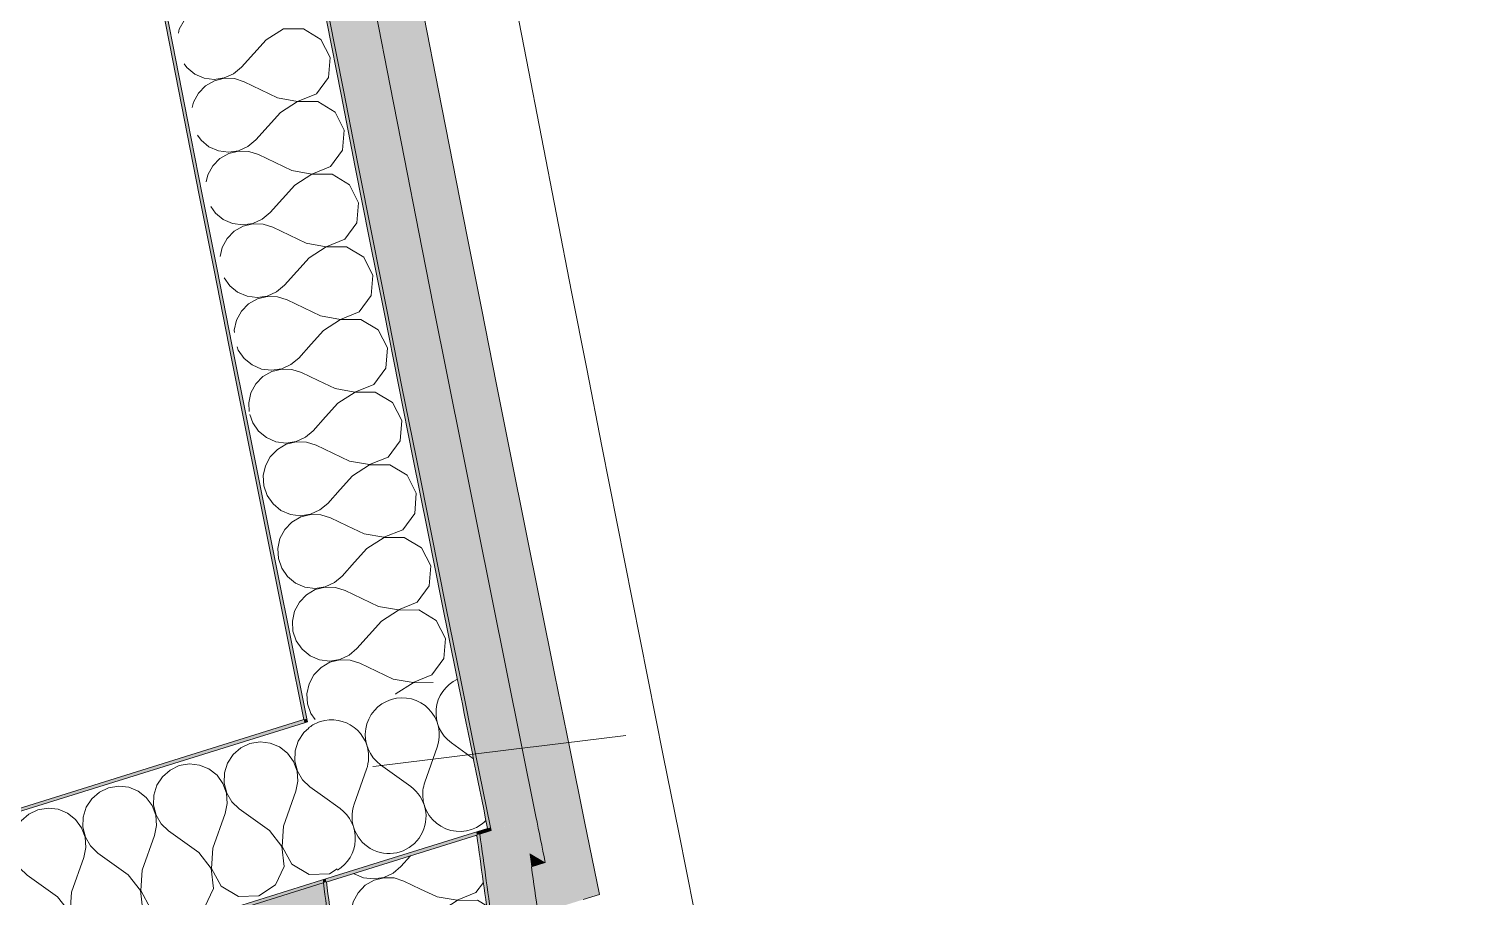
# Model space of a CAD drawing. Header units: millimetres. Extents: x -89663 to 74273, y -103666 to 18539.
# Drawn here: x -41346.7 to -40884, y -64647.3 to -64368 of the extents above; entities that cross this region are included whole.
import ezdxf
from ezdxf.enums import TextEntityAlignment as Align

# ---------------------------------------------------------------- set-up
doc = ezdxf.new("R2010")
doc.units = ezdxf.units.MM
doc.header["$MEASUREMENT"] = 0
for name, color, linetype in [('A-25-M_Wall_Int', 7, 'Continuous'), ('New_A-05-M_Gross_Int_Circulation', 7, 'Continuous'), ('New_A-20-M_Hard_Landscape', 7, 'Continuous'), ('New_A-25-M_Wall_Int', 7, 'Continuous'), ('New_ArchiCAD Doors', 7, 'Continuous')]:
    doc.layers.add(name, color=color, linetype=linetype)
for name, color, linetype, lineweight in [('A-25-M_Wall_Int_Pen_No__1', 7, 'Continuous', 13), ('A-25-M_Wall_Int_Pen_No__150', 7, 'Continuous', 0), ('New_A-25-M_Wall_Int_Pen_No__1', 7, 'Continuous', 13), ('New_A-25-M_Wall_Int_Pen_No__150', 7, 'Continuous', 0), ('New_ArchiCAD Doors_Pen_No__1', 7, 'Continuous', 13), ('New_ArchiCAD Zone Stamps_Pen_No__9', 7, 'Continuous', 13)]:
    doc.layers.add(name, color=color, linetype=linetype, lineweight=lineweight)
for name, color, linetype, lineweight, true_color in [('A-25-M_Wall_Int_Pen_No__107', 7, 'Continuous', 15, 0xa6a6a6), ('A-25-M_Wall_Int_Pen_No__81', 7, 'Continuous', 20, 0x6a6a6a), ('New_A-05-M_Gross_Int_Circulation_Pen_No__74', 7, 'Continuous', 20, 0x606060), ('New_A-20-M_Hard_Landscape_Pen_No__53', 7, 'Continuous', 35, 0x444444), ('New_A-25-M_Wall_Int_Pen_No__107', 7, 'Continuous', 15, 0xa6a6a6), ('New_A-25-M_Wall_Int_Pen_No__81', 7, 'Continuous', 20, 0x6a6a6a)]:
    doc.layers.add(name, color=color, linetype=linetype, lineweight=lineweight, true_color=true_color)
doc.styles.add('GENERATED_STYLE_1', font='')
doc.styles.add('GENERATED_STYLE_3', font='')
doc.styles.get('GENERATED_STYLE_1').set_extended_font_data('Arial', bold=True)
doc.styles.get('GENERATED_STYLE_3').set_extended_font_data('Arial')

# ---------------------------------------------------------------- blocks, each defined once
blk = doc.blocks.new('Stair 07 _INB 0168_3_1', base_point=(-36902.6, -62923.54))
at = {"layer": 'New_A-05-M_Gross_Int_Circulation_Pen_No__74', "linetype": 'Continuous'}
blk.add_arc((-4141.99, -57209.05), 37731.88, 186.721455, 191.645003, dxfattribs=at)
at = {"layer": 'New_ArchiCAD Zone Stamps_Pen_No__9'}
for tag, height, style, p in [('ROOM_NAME', 250, 'GENERATED_STYLE_1', (-37168.15, -61611.29)), ('zoneNameLine2', 250, 'GENERATED_STYLE_1', (-37356.58, -62043.42)), ('ROOM_NUMBER', 200, 'GENERATED_STYLE_3', (-37545.01, -62464.13)), ('measuredAreaCode', 200, 'GENERATED_STYLE_3', (-37702.04, -62824.24)), ('DUMMY_649', 200, 'GENERATED_STYLE_3', (-37394.63, -62958.28)), ('DUMMY_650', 200, 'GENERATED_STYLE_3', (-36905.29, -63171.66)), ('DUMMY_651', 133.33, 'GENERATED_STYLE_3', (-36626, -63278.2))]:
    blk.add_attdef(tag, text='', height=height, rotation=336.4404, dxfattribs=dict(at, style=style)).set_placement(p, align=Align.TOP_LEFT)
blk = doc.blocks.new('Mesh_2_1', base_point=(-42312.96, -61137.43))
at = {"layer": 'New_A-20-M_Hard_Landscape_Pen_No__53', "linetype": 'Continuous', "flags": 128}
blk.add_lwpolyline([(-42312.96, -61137.43), (-44611.59, -60132.63), (-45011.26, -60153.1), (-44779.44, -64647.12, 0.101309), (-40900.75, -69852.74, -0.324783), (-40933.13, -67038.12, -0.084886), (-41989.51, -63759.27, -0.016705)], format="xyb", close=True, dxfattribs=at)
blk = doc.blocks.new('Mesh_5_1', base_point=(-56628.5, -71821.01))
at = {"layer": 'New_A-20-M_Hard_Landscape_Pen_No__53', "linetype": 'Continuous', "flags": 128}
blk.add_lwpolyline([(-50733.29, -76386.27), (-45824.1, -78214.16), (-37862.26, -79362.98), (-25566.81, -79831.65), (-15524.66, -79453.14, 0.018331), (-5629.03, -78358.93), (-5812.18, -77015.43, 0.064555), (8110.91, -71321.81), (8166.87, -71194.51), (9811.35, -67453.22), (11682.05, -63197.26), (9115.45, -62078.09), (8602.87, -63253.59), (5945.5, -69347.79, -0.091986), (-14657.07, -75939.89), (-17579.25, -76160.81, -0.138824), (-37194.67, -72335.54, -0.171752), (-44779.44, -64647.12), (-44956.5, -64631.22), (-45033.77, -63133.21), (-45111.04, -61635.21), (-45188.32, -60137.2), (-45265.59, -58639.19), (-51572.37, -58963.59)], format="xyb", dxfattribs=at)
blk = doc.blocks.new('Simple Door Opening_8')
at = {"layer": 'New_ArchiCAD Doors_Pen_No__1', "linetype": 'Continuous'}
for p, q in [((910.94, 0), (913.35, -14.81)), ((913.35, -14.81), (915.75, -29.61)), ((915.75, -29.61), (915.91, -30.6)), ((915.91, -30.6), (923.94, -79.95)), ((923.94, -79.95), (924.1, -80.94))]:
    blk.add_line(p, q, dxfattribs=at)
blk = doc.blocks.new('Wall_143_1', base_point=(-40577.04, -66482.19))
at = {"layer": 'New_ArchiCAD Doors', "color": 251, "linetype": 'Continuous', "lineweight": 20, "true_color": 0x606060, "xscale": -0.9999999999999999, "zscale": 1000, "rotation": 286.2427559394089}
blk.add_blockref('Simple Door Opening_8', (-40899.77, -65469.88), dxfattribs=at)
blk = doc.blocks.new('*X547')
at = {"layer": 'A-25-M_Wall_Int_Pen_No__150', "linetype": 'Continuous'}
for p, q in [((-41219.27, -64610.27), (-41215.29, -64599.05)), ((-41203.61, -64602.78), (-41210.74, -64597.64)), ((-41232.77, -64605.23), (-41233.47, -64604.73))]:
    blk.add_line(p, q, dxfattribs=at)
for centre, start, end in [((-41203.78, -64587.98), 114.9079, 234.1987), ((-41226.51, -64595.07), 107.3288, 234.1987), ((-41226.51, -64595.07), 340.4589, 107.3288), ((-41249.24, -64602.16), 107.3288, 120.5635), ((-41249.24, -64602.16), 358.2281, 107.3288), ((-41208.05, -64614.26), 160.4589, 173.2769), ((-41208.05, -64614.26), 305.5147, 315.2527)]:
    blk.add_arc(centre, 11.9, start, end, dxfattribs=at)
blk = doc.blocks.new('*X548')
at = {"layer": 'New_A-25-M_Wall_Int_Pen_No__150', "linetype": 'Continuous'}
for p, q in [((-41298.23, -64368.19), (-41298.52, -64369.47)), ((-41296.66, -64365.3), (-41298.23, -64368.19)), ((-41264.77, -64368.08), (-41270.28, -64371.53)), ((-41258.26, -64368.04), (-41264.77, -64368.08)), ((-41252.7, -64371.42), (-41258.26, -64368.04)), ((-41270.28, -64371.53), (-41274.27, -64375.96)), ((-41249.76, -64377.22), (-41252.7, -64371.42)), ((-41274.27, -64375.96), (-41278.25, -64380.38)), ((-41250.3, -64383.71), (-41249.76, -64377.22)), ((-41296.69, -64379.25), (-41295.83, -64380.49)), ((-41295.83, -64380.49), (-41293.29, -64382.57)), ((-41293.29, -64382.57), (-41290.27, -64383.88)), ((-41283.76, -64383.84), (-41280.77, -64382.49)), ((-41280.77, -64382.49), (-41278.25, -64380.38)), ((-41289.79, -64386.35), (-41292.09, -64388.7)), ((-41290.27, -64383.88), (-41287.01, -64384.31)), ((-41286.93, -64384.72), (-41289.79, -64386.35)), ((-41287.01, -64384.31), (-41283.76, -64383.84)), ((-41283.75, -64383.93), (-41286.93, -64384.72)), ((-41280.46, -64384.05), (-41283.75, -64383.93)), ((-41277.34, -64385.06), (-41280.46, -64384.05)), ((-41271.98, -64387.65), (-41277.34, -64385.06)), ((-41254.16, -64388.94), (-41250.3, -64383.71)), ((-41293.65, -64391.59), (-41294.05, -64393.35)), ((-41292.09, -64388.7), (-41293.65, -64391.59)), ((-41266.61, -64390.24), (-41271.98, -64387.65)), ((-41266.61, -64390.24), (-41260.21, -64391.36)), ((-41260.19, -64391.45), (-41265.7, -64394.91)), ((-41260.21, -64391.36), (-41254.16, -64388.94)), ((-41253.68, -64391.41), (-41260.19, -64391.45)), ((-41248.12, -64394.79), (-41253.68, -64391.41)), ((-41265.7, -64394.91), (-41269.68, -64399.34)), ((-41245.17, -64400.59), (-41248.12, -64394.79)), ((-41269.68, -64399.34), (-41273.66, -64403.76)), ((-41245.71, -64407.07), (-41245.17, -64400.59)), ((-41292.38, -64402.25), (-41291.24, -64403.88)), ((-41291.24, -64403.88), (-41288.7, -64405.97)), ((-41288.7, -64405.97), (-41285.68, -64407.27)), ((-41279.17, -64407.22), (-41276.18, -64405.88)), ((-41276.18, -64405.88), (-41273.66, -64403.76)), ((-41285.2, -64409.74), (-41287.49, -64412.09)), ((-41285.68, -64407.27), (-41282.42, -64407.7)), ((-41282.34, -64408.11), (-41285.2, -64409.74)), ((-41282.42, -64407.7), (-41279.17, -64407.22)), ((-41279.16, -64407.32), (-41282.34, -64408.11)), ((-41275.87, -64407.43), (-41279.16, -64407.32)), ((-41272.75, -64408.44), (-41275.87, -64407.43)), ((-41267.38, -64411.03), (-41272.75, -64408.44)), ((-41249.57, -64412.31), (-41245.71, -64407.07)), ((-41289.06, -64414.98), (-41289.57, -64417.26)), ((-41287.49, -64412.09), (-41289.06, -64414.98)), ((-41262.02, -64413.61), (-41267.38, -64411.03)), ((-41262.02, -64413.61), (-41255.61, -64414.73)), ((-41255.59, -64414.82), (-41261.1, -64418.29)), ((-41255.61, -64414.73), (-41249.57, -64412.31)), ((-41249.09, -64414.78), (-41255.59, -64414.82)), ((-41243.53, -64418.15), (-41249.09, -64414.78)), ((-41261.1, -64418.29), (-41265.08, -64422.71)), ((-41240.57, -64423.95), (-41243.53, -64418.15)), ((-41265.08, -64422.71), (-41269.06, -64427.14)), ((-41241.1, -64430.44), (-41240.57, -64423.95)), ((-41288.08, -64425.21), (-41286.64, -64427.28)), ((-41286.64, -64427.28), (-41284.09, -64429.36)), ((-41271.57, -64429.26), (-41269.06, -64427.14)), ((-41284.09, -64429.36), (-41281.08, -64430.66)), ((-41280.59, -64433.13), (-41282.88, -64435.48)), ((-41281.08, -64430.66), (-41277.82, -64431.09)), ((-41277.74, -64431.49), (-41280.59, -64433.13)), ((-41277.82, -64431.09), (-41274.57, -64430.61)), ((-41274.55, -64430.7), (-41277.74, -64431.49)), ((-41274.57, -64430.61), (-41271.57, -64429.26)), ((-41271.27, -64430.81), (-41274.55, -64430.7)), ((-41268.14, -64431.82), (-41271.27, -64430.81)), ((-41262.78, -64434.4), (-41268.14, -64431.82)), ((-41244.96, -64435.67), (-41241.1, -64430.44)), ((-41282.88, -64435.48), (-41284.45, -64438.37)), ((-41257.41, -64436.99), (-41262.78, -64434.4)), ((-41257.41, -64436.99), (-41251, -64438.1)), ((-41250.98, -64438.19), (-41256.49, -64441.66)), ((-41251, -64438.1), (-41244.96, -64435.67)), ((-41244.48, -64438.14), (-41250.98, -64438.19)), ((-41238.91, -64441.51), (-41244.48, -64438.14)), ((-41284.45, -64438.37), (-41285.08, -64441.2)), ((-41256.49, -64441.66), (-41260.47, -64446.09)), ((-41235.95, -64447.31), (-41238.91, -64441.51)), ((-41260.47, -64446.09), (-41264.44, -64450.52)), ((-41236.48, -64453.8), (-41235.95, -64447.31)), ((-41283.78, -64448.14), (-41282.02, -64450.66)), ((-41282.02, -64450.66), (-41279.47, -64452.74)), ((-41266.96, -64452.64), (-41264.44, -64450.52)), ((-41279.47, -64452.74), (-41276.46, -64454.04)), ((-41275.97, -64456.51), (-41278.26, -64458.87)), ((-41276.46, -64454.04), (-41273.2, -64454.47)), ((-41273.12, -64454.88), (-41275.97, -64456.51)), ((-41273.2, -64454.47), (-41269.95, -64453.99)), ((-41269.93, -64454.08), (-41273.12, -64454.88)), ((-41269.95, -64453.99), (-41266.96, -64452.64)), ((-41266.65, -64454.19), (-41269.93, -64454.08)), ((-41263.52, -64455.2), (-41266.65, -64454.19)), ((-41258.15, -64457.78), (-41263.52, -64455.2)), ((-41240.34, -64459.04), (-41236.48, -64453.8)), ((-41278.26, -64458.87), (-41279.82, -64461.76)), ((-41252.79, -64460.36), (-41258.15, -64457.78)), ((-41252.79, -64460.36), (-41246.38, -64461.46)), ((-41246.38, -64461.46), (-41240.34, -64459.04)), ((-41279.82, -64461.76), (-41280.54, -64464.97)), ((-41280.54, -64464.97), (-41280.5, -64465.66)), ((-41251.86, -64465.03), (-41255.84, -64469.46)), ((-41246.36, -64461.56), (-41251.86, -64465.03)), ((-41239.85, -64461.5), (-41246.36, -64461.56)), ((-41234.29, -64464.87), (-41239.85, -64461.5)), ((-41231.32, -64470.67), (-41234.29, -64464.87)), ((-41279.62, -64470.35), (-41279.27, -64471.36)), ((-41255.84, -64469.46), (-41259.81, -64473.89)), ((-41231.85, -64477.15), (-41231.32, -64470.67)), ((-41279.27, -64471.36), (-41277.39, -64474.05)), ((-41277.39, -64474.05), (-41274.84, -64476.13)), ((-41262.32, -64476.01), (-41259.81, -64473.89)), ((-41274.84, -64476.13), (-41271.82, -64477.43)), ((-41271.33, -64479.89), (-41273.62, -64482.25)), ((-41271.82, -64477.43), (-41268.56, -64477.85)), ((-41268.48, -64478.26), (-41271.33, -64479.89)), ((-41268.56, -64477.85), (-41265.31, -64477.37)), ((-41265.3, -64477.46), (-41268.48, -64478.26)), ((-41265.31, -64477.37), (-41262.32, -64476.01)), ((-41262.01, -64477.57), (-41265.3, -64477.46)), ((-41258.88, -64478.57), (-41262.01, -64477.57)), ((-41253.52, -64481.15), (-41258.88, -64478.57)), ((-41235.7, -64482.39), (-41231.85, -64477.15)), ((-41273.62, -64482.25), (-41275.18, -64485.14)), ((-41248.15, -64483.72), (-41253.52, -64481.15)), ((-41248.15, -64483.72), (-41241.74, -64484.83)), ((-41241.74, -64484.83), (-41235.7, -64482.39)), ((-41275.18, -64485.14), (-41275.9, -64488.35)), ((-41275.9, -64488.35), (-41275.74, -64491.07)), ((-41247.22, -64488.4), (-41251.19, -64492.83)), ((-41241.72, -64484.92), (-41247.22, -64488.4)), ((-41235.21, -64484.86), (-41241.72, -64484.92)), ((-41229.64, -64488.23), (-41235.21, -64484.86)), ((-41226.68, -64494.02), (-41229.64, -64488.23)), ((-41275.55, -64492.09), (-41274.63, -64494.74)), ((-41251.19, -64492.83), (-41255.16, -64497.27)), ((-41274.63, -64494.74), (-41272.74, -64497.43)), ((-41272.74, -64497.43), (-41270.19, -64499.51)), ((-41257.67, -64499.39), (-41255.16, -64497.27)), ((-41227.2, -64500.51), (-41226.68, -64494.02)), ((-41270.19, -64499.51), (-41267.17, -64500.81)), ((-41267.17, -64500.81), (-41263.91, -64501.23)), ((-41263.83, -64501.63), (-41266.68, -64503.27)), ((-41263.91, -64501.23), (-41260.66, -64500.74)), ((-41260.65, -64500.84), (-41263.83, -64501.63)), ((-41260.66, -64500.74), (-41257.67, -64499.39)), ((-41257.36, -64500.94), (-41260.65, -64500.84)), ((-41254.23, -64501.94), (-41257.36, -64500.94)), ((-41248.86, -64504.51), (-41254.23, -64501.94)), ((-41231.05, -64505.75), (-41227.2, -64500.51)), ((-41268.97, -64505.63), (-41270.53, -64508.52)), ((-41266.68, -64503.27), (-41268.97, -64505.63)), ((-41243.49, -64507.09), (-41248.86, -64504.51)), ((-41243.49, -64507.09), (-41237.08, -64508.19)), ((-41237.08, -64508.19), (-41231.05, -64505.75)), ((-41270.53, -64508.52), (-41271.24, -64511.73)), ((-41271.24, -64511.73), (-41271.05, -64515.02)), ((-41242.56, -64511.76), (-41246.53, -64516.2)), ((-41237.06, -64508.28), (-41242.56, -64511.76)), ((-41230.56, -64508.22), (-41237.06, -64508.28)), ((-41224.99, -64511.58), (-41230.56, -64508.22)), ((-41222.02, -64517.37), (-41224.99, -64511.58)), ((-41271.05, -64515.02), (-41269.97, -64518.12)), ((-41246.53, -64516.2), (-41250.5, -64520.63)), ((-41269.97, -64518.12), (-41268.08, -64520.81)), ((-41268.08, -64520.81), (-41265.53, -64522.89)), ((-41253.01, -64522.76), (-41250.5, -64520.63)), ((-41222.53, -64523.86), (-41222.02, -64517.37)), ((-41265.53, -64522.89), (-41262.51, -64524.18)), ((-41262.51, -64524.18), (-41259.25, -64524.6)), ((-41259.17, -64525.01), (-41262.01, -64526.65)), ((-41259.25, -64524.6), (-41256, -64524.11)), ((-41255.98, -64524.21), (-41259.17, -64525.01)), ((-41256, -64524.11), (-41253.01, -64522.76)), ((-41252.7, -64524.31), (-41255.98, -64524.21)), ((-41249.57, -64525.31), (-41252.7, -64524.31)), ((-41244.2, -64527.88), (-41249.57, -64525.31)), ((-41226.38, -64529.1), (-41222.53, -64523.86)), ((-41264.3, -64529.01), (-41265.86, -64531.9)), ((-41262.01, -64526.65), (-41264.3, -64529.01)), ((-41238.83, -64530.45), (-41244.2, -64527.88)), ((-41238.83, -64530.45), (-41232.41, -64531.54)), ((-41232.41, -64531.54), (-41226.38, -64529.1)), ((-41265.86, -64531.9), (-41266.57, -64535.11)), ((-41266.57, -64535.11), (-41266.37, -64538.39)), ((-41237.89, -64535.12), (-41241.86, -64539.56)), ((-41232.39, -64531.64), (-41237.89, -64535.12)), ((-41225.89, -64531.57), (-41232.39, -64531.64)), ((-41220.32, -64534.93), (-41225.89, -64531.57)), ((-41217.34, -64540.72), (-41220.32, -64534.93)), ((-41266.37, -64538.39), (-41265.29, -64541.5)), ((-41241.86, -64539.56), (-41245.82, -64544)), ((-41265.29, -64541.5), (-41263.4, -64544.19)), ((-41263.4, -64544.19), (-41260.85, -64546.26)), ((-41248.33, -64546.12), (-41245.82, -64544)), ((-41217.85, -64547.2), (-41217.34, -64540.72)), ((-41260.85, -64546.26), (-41257.83, -64547.55)), ((-41257.83, -64547.55), (-41254.57, -64547.97)), ((-41254.49, -64548.38), (-41257.33, -64550.02)), ((-41254.57, -64547.97), (-41251.32, -64547.48)), ((-41251.3, -64547.58), (-41254.49, -64548.38)), ((-41251.32, -64547.48), (-41248.33, -64546.12)), ((-41248.02, -64547.68), (-41251.3, -64547.58)), ((-41244.89, -64548.67), (-41248.02, -64547.68)), ((-41239.51, -64551.24), (-41244.89, -64548.67)), ((-41221.7, -64552.45), (-41217.85, -64547.2)), ((-41259.62, -64552.38), (-41261.17, -64555.28)), ((-41257.33, -64550.02), (-41259.62, -64552.38)), ((-41234.14, -64553.81), (-41239.51, -64551.24)), ((-41234.14, -64553.81), (-41227.73, -64554.9)), ((-41227.73, -64554.9), (-41221.7, -64552.45)), ((-41261.17, -64555.28), (-41261.88, -64558.49)), ((-41261.88, -64558.49), (-41261.68, -64561.77)), ((-41233.2, -64558.48), (-41237.17, -64562.92)), ((-41227.71, -64554.99), (-41233.2, -64558.48)), ((-41221.2, -64554.92), (-41227.71, -64554.99)), ((-41215.63, -64558.28), (-41221.2, -64554.92)), ((-41212.65, -64564.06), (-41215.63, -64558.28)), ((-41261.68, -64561.77), (-41260.6, -64564.87)), ((-41237.17, -64562.92), (-41241.13, -64567.36)), ((-41260.6, -64564.87), (-41258.71, -64567.56)), ((-41258.71, -64567.56), (-41256.15, -64569.63)), ((-41243.63, -64569.49), (-41241.13, -64567.36)), ((-41213.16, -64570.55), (-41212.65, -64564.06)), ((-41256.15, -64569.63), (-41253.13, -64570.92)), ((-41253.13, -64570.92), (-41249.87, -64571.34)), ((-41249.79, -64571.75), (-41252.63, -64573.39)), ((-41249.87, -64571.34), (-41246.62, -64570.85)), ((-41246.61, -64570.94), (-41249.79, -64571.75)), ((-41246.62, -64570.85), (-41243.63, -64569.49)), ((-41243.32, -64571.04), (-41246.61, -64570.94)), ((-41240.19, -64572.03), (-41243.32, -64571.04)), ((-41234.82, -64574.6), (-41240.19, -64572.03)), ((-41217, -64575.8), (-41213.16, -64570.55)), ((-41254.92, -64575.75), (-41256.47, -64578.65)), ((-41252.63, -64573.39), (-41254.92, -64575.75)), ((-41229.44, -64577.16), (-41234.82, -64574.6)), ((-41229.44, -64577.16), (-41223.03, -64578.25)), ((-41223.03, -64578.25), (-41217, -64575.8)), ((-41256.47, -64578.65), (-41257.18, -64581.86)), ((-41223.01, -64578.34), (-41228.5, -64581.83)), ((-41216.61, -64578.27), (-41223.01, -64578.34)), ((-41257.18, -64581.86), (-41256.98, -64585.14)), ((-41256.98, -64585.14), (-41255.89, -64588.25)), ((-41228.5, -64581.83), (-41228.68, -64582.03)), ((-41255.89, -64588.25), (-41254.58, -64590.11))]:
    blk.add_line(p, q, dxfattribs=at)
blk = doc.blocks.new('Wall_144_1', base_point=(-41650.69, -61617.63))
at = {"layer": 'A-25-M_Wall_Int_Pen_No__107', "linetype": 'Continuous'}
for points in [[(-41183.53, -64621.37), (-41197.91, -64625.86), (-41180.53, -64636.14)], [(-41197.93, -64625.84), (-41197.92, -64625.86), (-41197.91, -64625.86)], [(-41166.13, -64631.65), (-41180.51, -64636.14), (-41163.12, -64646.43)]]:
    blk.add_hatch(color=256, dxfattribs=at).paths.add_polyline_path(points)
at = {"layer": 'A-25-M_Wall_Int_Pen_No__81', "linetype": 'Continuous', "lineweight": 0, "true_color": 0x353535}
for points in [[(-41258.2, -64590.19), (-41257.04, -64590.88), (-41257.24, -64589.9)], [(-41199.09, -64625.16), (-41199.08, -64625.18), (-41199.07, -64625.17)], [(-41198.12, -64624.88), (-41199.07, -64625.17), (-41197.93, -64625.84)]]:
    blk.add_hatch(color=250, dxfattribs=at).paths.add_polyline_path(points)
at = {"layer": 'New_A-25-M_Wall_Int_Pen_No__107', "linetype": 'Continuous'}
for points in [[(-41684.58, -61586.49, 0.020784), (-41197.92, -64625.86), (-41183.53, -64621.37, -0.020714), (-41668.66, -61593.43)], [(-41666.62, -61610.69, 0.020699), (-41180.53, -64636.15), (-41166.13, -64631.65, -0.020629), (-41650.69, -61617.63)]]:
    blk.add_hatch(color=256, dxfattribs=at).paths.add_polyline_path(points)
at = {"layer": 'New_A-25-M_Wall_Int_Pen_No__81', "linetype": 'Continuous', "lineweight": 0, "true_color": 0x353535}
for points in [[(-41748.55, -61486.6, 0.021187), (-41258.2, -64590.19), (-41257.24, -64589.9, -0.021182), (-41747.49, -61487.06)], [(-41687.67, -61568.78, 0.020899), (-41199.08, -64625.18), (-41198.12, -64624.88, -0.020894), (-41686.6, -61569.24)]]:
    blk.add_hatch(color=250, dxfattribs=at).paths.add_polyline_path(points)
at = {"layer": 'New_A-25-M_Wall_Int_Pen_No__1', "linetype": 'Continuous'}
for centre, radius, start, end in [((-4897.54, -57254.9), 37093.18, 186.548948, 191.405608), ((-4897.54, -57254.9), 37092.18, 186.551629, 191.405448), ((-4897.54, -57254.9), 37042.18, 186.685976, 191.398979), ((-4897.54, -57254.9), 37041.18, 186.688668, 191.47657), ((-4897.54, -57254.9), 37026.18, 186.729082, 191.475746), ((-4897.54, -57254.9), 37011.18, 186.769546, 191.520049), ((-4897.54, -57254.9), 37042.18, 191.398979, 191.476701), ((-4897.54, -57254.9), 37092.17, 191.405448, 191.407), ((-4897.54, -57254.9), 37026.18, 191.475746, 191.499062), ((-4897.55, -57254.9), 37041.17, 191.47657, 191.478098)]:
    blk.add_arc(centre, radius, start, end, dxfattribs=at)
at = {"layer": 'New_A-25-M_Wall_Int', "color": 250, "lineweight": 50, "true_color": 0x2a2a2a}
for name in ['*X548', '*X547']:
    blk.add_blockref(name, (0, 0), dxfattribs=at)
blk = doc.blocks.new('*X668')
at = {"layer": 'A-25-M_Wall_Int_Pen_No__150', "linetype": 'Continuous'}
for p, q in [((-41208.84, -64648.28), (-41202.81, -64645.82)), ((-41202.81, -64645.82), (-41200.44, -64642.56)), ((-41215.26, -64647.21), (-41215.54, -64647.07)), ((-41215.26, -64647.21), (-41208.84, -64648.28)), ((-41208.82, -64648.38), (-41214.3, -64651.88)), ((-41202.31, -64648.29), (-41208.82, -64648.38)), ((-41199.37, -64650.05), (-41202.31, -64648.29)), ((-41242.67, -64655.54), (-41241.68, -64658.34)), ((-41214.3, -64651.88), (-41218.26, -64656.33)), ((-41241.68, -64658.34), (-41239.78, -64661.03)), ((-41218.26, -64656.33), (-41222.21, -64660.78)), ((-41239.78, -64661.03), (-41237.22, -64663.09)), ((-41237.22, -64663.09), (-41234.2, -64664.38)), ((-41234.2, -64664.38), (-41230.94, -64664.78)), ((-41230.94, -64664.78), (-41227.69, -64664.28)), ((-41227.67, -64664.38), (-41230.86, -64665.19)), ((-41227.69, -64664.28), (-41224.71, -64662.91)), ((-41224.39, -64664.47), (-41227.67, -64664.38)), ((-41224.71, -64662.91), (-41222.21, -64660.78)), ((-41222.67, -64665.01), (-41224.39, -64664.47)), ((-41233.7, -64666.84), (-41235.91, -64669.14)), ((-41230.86, -64665.19), (-41233.7, -64666.84))]:
    blk.add_line(p, q, dxfattribs=at)
blk = doc.blocks.new('*X669')
at = {"layer": 'A-25-M_Wall_Int_Pen_No__150', "linetype": 'Continuous'}
for p, q in [((-41202.52, -64627.67), (-41202.93, -64627.42)), ((-41223.88, -64633.96), (-41226.96, -64637.43)), ((-41242.09, -64639.64), (-41241.98, -64639.73)), ((-41241.98, -64639.73), (-41238.96, -64641.02)), ((-41238.96, -64641.02), (-41235.7, -64641.43)), ((-41235.61, -64641.83), (-41238.45, -64643.48)), ((-41235.7, -64641.43), (-41232.45, -64640.93)), ((-41232.43, -64641.02), (-41235.61, -64641.83)), ((-41232.45, -64640.93), (-41229.46, -64639.56)), ((-41229.15, -64641.12), (-41232.43, -64641.02)), ((-41229.46, -64639.56), (-41226.96, -64637.43)), ((-41226.01, -64642.1), (-41229.15, -64641.12)), ((-41240.74, -64645.85), (-41242.28, -64648.75)), ((-41238.45, -64643.48), (-41240.74, -64645.85)), ((-41220.63, -64644.66), (-41226.01, -64642.1)), ((-41215.54, -64647.07), (-41220.63, -64644.66)), ((-41242.28, -64648.75), (-41242.98, -64651.96)), ((-41242.98, -64651.96), (-41242.78, -64655.24)), ((-41242.78, -64655.24), (-41242.67, -64655.54))]:
    blk.add_line(p, q, dxfattribs=at)
blk = doc.blocks.new('*X671')
at = {"layer": 'A-25-M_Wall_Int_Pen_No__150', "linetype": 'Continuous'}
for p, q in [((-41258.23, -64594.36), (-41260.02, -64597.12)), ((-41256.62, -64592.96), (-41258.23, -64594.36)), ((-41278.48, -64599.29), (-41280.96, -64601.45)), ((-41275.51, -64597.89), (-41278.48, -64599.29)), ((-41272.27, -64597.36), (-41275.51, -64597.89)), ((-41269.01, -64597.73), (-41272.27, -64597.36)), ((-41265.97, -64598.97), (-41269.01, -64597.73)), ((-41263.39, -64601), (-41265.97, -64598.97)), ((-41260.99, -64600.25), (-41261.06, -64603.54)), ((-41260.02, -64597.12), (-41260.99, -64600.25)), ((-41295, -64604.45), (-41298.24, -64604.98)), ((-41291.74, -64604.82), (-41295, -64604.45)), ((-41288.7, -64606.06), (-41291.74, -64604.82)), ((-41282.75, -64604.21), (-41283.71, -64607.35)), ((-41280.96, -64601.45), (-41282.75, -64604.21)), ((-41261.46, -64603.66), (-41263.39, -64601)), ((-41260.33, -64606.75), (-41261.46, -64603.66)), ((-41261.06, -64603.54), (-41260.24, -64606.72)), ((-41303.68, -64608.55), (-41305.47, -64611.3)), ((-41301.21, -64606.39), (-41303.68, -64608.55)), ((-41298.24, -64604.98), (-41301.21, -64606.39)), ((-41286.11, -64608.09), (-41288.7, -64606.06)), ((-41284.19, -64610.75), (-41286.11, -64608.09)), ((-41283.71, -64607.35), (-41283.79, -64610.63)), ((-41260.08, -64610.02), (-41260.33, -64606.75)), ((-41260.24, -64606.72), (-41258.57, -64609.55)), ((-41323.94, -64613.48), (-41326.41, -64615.64)), ((-41320.97, -64612.08), (-41323.94, -64613.48)), ((-41317.73, -64611.54), (-41320.97, -64612.08)), ((-41314.46, -64611.91), (-41317.73, -64611.54)), ((-41311.43, -64613.16), (-41314.46, -64611.91)), ((-41308.84, -64615.19), (-41311.43, -64613.16)), ((-41305.47, -64611.3), (-41306.44, -64614.44)), ((-41283.06, -64613.84), (-41284.19, -64610.75)), ((-41283.79, -64610.63), (-41282.96, -64613.81)), ((-41282.81, -64617.11), (-41283.06, -64613.84)), ((-41282.96, -64613.81), (-41281.3, -64616.64)), ((-41264.73, -64624.46), (-41260.75, -64613.24)), ((-41260.75, -64613.24), (-41260.08, -64610.02)), ((-41258.57, -64609.55), (-41256.2, -64611.82)), ((-41252.22, -64614.69), (-41256.2, -64611.82)), ((-41340.46, -64618.63), (-41343.7, -64619.17)), ((-41337.19, -64619), (-41340.46, -64618.63)), ((-41328.2, -64618.39), (-41329.17, -64621.53)), ((-41326.41, -64615.64), (-41328.2, -64618.39)), ((-41306.91, -64617.84), (-41308.84, -64615.19)), ((-41305.79, -64620.93), (-41306.91, -64617.84)), ((-41306.44, -64614.44), (-41306.52, -64617.72)), ((-41306.52, -64617.72), (-41305.69, -64620.9)), ((-41283.47, -64620.33), (-41282.81, -64617.11)), ((-41281.3, -64616.64), (-41278.93, -64618.91)), ((-41349.14, -64622.73), (-41350.93, -64625.48)), ((-41346.67, -64620.57), (-41349.14, -64622.73)), ((-41343.7, -64619.17), (-41346.67, -64620.57)), ((-41334.15, -64620.25), (-41337.19, -64619)), ((-41331.57, -64622.28), (-41334.15, -64620.25)), ((-41329.64, -64624.94), (-41331.57, -64622.28)), ((-41329.17, -64621.53), (-41329.25, -64624.81)), ((-41305.54, -64624.2), (-41305.79, -64620.93)), ((-41305.69, -64620.9), (-41304.03, -64623.73)), ((-41287.46, -64631.55), (-41283.47, -64620.33)), ((-41269.27, -64625.88), (-41278.93, -64618.91)), ((-41363.19, -64625.72), (-41365.51, -64626.11)), ((-41359.92, -64626.09), (-41363.19, -64625.72)), ((-41356.88, -64627.34), (-41359.92, -64626.09)), ((-41354.3, -64629.37), (-41356.88, -64627.34)), ((-41350.93, -64625.48), (-41351.9, -64628.62)), ((-41328.51, -64628.02), (-41329.64, -64624.94)), ((-41329.25, -64624.81), (-41328.42, -64627.99)), ((-41328.27, -64631.3), (-41328.51, -64628.02)), ((-41328.42, -64627.99), (-41326.76, -64630.82)), ((-41310.19, -64638.64), (-41306.2, -64627.42)), ((-41306.2, -64627.42), (-41305.54, -64624.2)), ((-41304.03, -64623.73), (-41301.66, -64626)), ((-41292, -64632.97), (-41301.66, -64626)), ((-41265.24, -64630.98), (-41269.27, -64625.88)), ((-41264.73, -64624.46), (-41265.15, -64630.95)), ((-41352.37, -64632.03), (-41354.3, -64629.37)), ((-41351.24, -64635.11), (-41352.37, -64632.03)), ((-41351.9, -64628.62), (-41351.98, -64631.9)), ((-41351.98, -64631.9), (-41351.15, -64635.08)), ((-41328.93, -64634.51), (-41328.27, -64631.3)), ((-41326.76, -64630.82), (-41324.39, -64633.1)), ((-41287.46, -64631.55), (-41287.87, -64638.04)), ((-41264.49, -64637.44), (-41265.24, -64630.98)), ((-41265.15, -64630.95), (-41262.09, -64636.69)), ((-41351, -64638.39), (-41351.24, -64635.11)), ((-41351.15, -64635.08), (-41349.49, -64637.92)), ((-41332.91, -64645.73), (-41328.93, -64634.51)), ((-41314.73, -64640.06), (-41324.39, -64633.1)), ((-41287.97, -64638.07), (-41292, -64632.97)), ((-41262.09, -64636.69), (-41256.47, -64639.97)), ((-41355.64, -64652.82), (-41351.66, -64641.61)), ((-41351.66, -64641.61), (-41351, -64638.39)), ((-41349.49, -64637.92), (-41347.12, -64640.19)), ((-41337.46, -64647.15), (-41347.12, -64640.19)), ((-41310.69, -64645.16), (-41314.73, -64640.06)), ((-41310.19, -64638.64), (-41310.6, -64645.13)), ((-41287.22, -64644.53), (-41287.97, -64638.07)), ((-41287.87, -64638.04), (-41284.82, -64643.78)), ((-41267.25, -64643.33), (-41264.49, -64637.44)), ((-41256.47, -64639.97), (-41249.96, -64639.8)), ((-41249.96, -64639.8), (-41247.46, -64638.17)), ((-41332.91, -64645.73), (-41333.33, -64652.23)), ((-41309.94, -64651.63), (-41310.69, -64645.16)), ((-41310.6, -64645.13), (-41307.54, -64650.88)), ((-41289.98, -64650.43), (-41287.22, -64644.53)), ((-41284.82, -64643.78), (-41279.2, -64647.06)), ((-41272.69, -64646.9), (-41267.25, -64643.33)), ((-41333.42, -64652.25), (-41337.46, -64647.15)), ((-41307.54, -64650.88), (-41301.92, -64654.15)), ((-41295.42, -64653.99), (-41289.98, -64650.43)), ((-41279.2, -64647.06), (-41272.69, -64646.9)), ((-41356.15, -64659.35), (-41359.67, -64654.9)), ((-41355.64, -64652.82), (-41356.06, -64659.32)), ((-41332.67, -64658.72), (-41333.42, -64652.25)), ((-41333.33, -64652.23), (-41330.27, -64657.97)), ((-41312.7, -64657.52), (-41309.94, -64651.63)), ((-41301.92, -64654.15), (-41295.42, -64653.99)), ((-41355.4, -64665.81), (-41356.15, -64659.35)), ((-41356.06, -64659.32), (-41353, -64665.06)), ((-41335.43, -64664.61), (-41332.67, -64658.72)), ((-41330.27, -64657.97), (-41324.65, -64661.25)), ((-41318.15, -64661.08), (-41312.7, -64657.52)), ((-41353, -64665.06), (-41347.38, -64668.34)), ((-41340.88, -64668.17), (-41335.43, -64664.61)), ((-41324.65, -64661.25), (-41318.15, -64661.08)), ((-41356.84, -64668.87), (-41355.4, -64665.81)), ((-41347.38, -64668.34), (-41340.88, -64668.17))]:
    blk.add_line(p, q, dxfattribs=at)
blk = doc.blocks.new('*X672')
at = {"layer": 'A-25-M_Wall_Int_Pen_No__150', "linetype": 'Continuous'}
for p, q in [((-41242, -64617.37), (-41238.02, -64606.15)), ((-41223.82, -64611.69), (-41232.77, -64605.24)), ((-41246.54, -64618.78), (-41252.22, -64614.69))]:
    blk.add_line(p, q, dxfattribs=at)
for centre, start, end in [((-41249.24, -64602.16), 120.567, 128.4578), ((-41249.24, -64602.16), 340.4589, 358.2257), ((-41230.78, -64621.35), 160.4589, 54.1987), ((-41208.05, -64614.26), 173.2781, 305.5146), ((-41253.51, -64628.44), 301.0525, 54.1987)]:
    blk.add_arc(centre, 11.9, start, end, dxfattribs=at)
blk = doc.blocks.new('Wall_239_1', base_point=(-41702.95, -64728.97))
at = {"layer": 'A-25-M_Wall_Int_Pen_No__107', "linetype": 'Continuous'}
for points in [[(-41185.6, -64633.13), (-41197.91, -64625.86), (-41201.6, -64627.01, 0.000664), (-41199.5, -64642.07), (-41184.99, -64637.54, -0.000195)], [(-41180.53, -64636.14), (-41185.6, -64633.13, 0.000195), (-41184.99, -64637.54), (-41180.53, -64636.15, 0)], [(-41169.08, -64642.9), (-41180.51, -64636.14), (-41184.99, -64637.54, 0.000666), (-41182.85, -64652.59), (-41168.35, -64648.06, -0.000229)], [(-41184.99, -64637.54), (-41199.5, -64642.07, 0.000664), (-41197.36, -64657.11), (-41182.85, -64652.59, -0.000666)], [(-41251.92, -64642.71), (-41355.58, -64675.05, 0.000101), (-41352.57, -64689.83), (-41249.8, -64657.76, -0.000658)], [(-41163.12, -64646.43), (-41169.08, -64642.9, 0.000229), (-41168.35, -64648.06)]]:
    blk.add_hatch(color=256, dxfattribs=at).paths.add_polyline_path(points)
at = {"layer": 'A-25-M_Wall_Int_Pen_No__81', "linetype": 'Continuous', "lineweight": 0, "true_color": 0x353535}
for points in [[(-41258.2, -64590.19), (-41365.97, -64623.82), (-41365.77, -64624.81), (-41258, -64591.18)], [(-41257.04, -64590.88), (-41258.2, -64590.19), (-41258, -64591.18)], [(-41202.71, -64626.31), (-41251.09, -64641.4, 0.000044), (-41250.95, -64642.41), (-41202.57, -64627.31, -0.000044)], [(-41201.74, -64626), (-41202.71, -64626.31, 0.000044), (-41202.57, -64627.31), (-41201.6, -64627.01, -0.000044)], [(-41201.6, -64627.01), (-41202.57, -64627.31, 0.000664), (-41200.47, -64642.37), (-41199.5, -64642.07, -0.000664)], [(-41199.08, -64625.18), (-41201.74, -64626, 0.000044), (-41201.6, -64627.01), (-41198.88, -64626.16, -0.000007)], [(-41197.93, -64625.84), (-41199.07, -64625.17), (-41199.08, -64625.18), (-41198.88, -64626.16), (-41197.92, -64625.86)], [(-41252.06, -64641.7), (-41355.78, -64674.07, 0.000007), (-41355.58, -64675.05), (-41251.92, -64642.71, -0.000044)], [(-41251.09, -64641.4), (-41252.06, -64641.7, 0.000044), (-41251.92, -64642.71), (-41250.95, -64642.41, -0.000044)], [(-41250.95, -64642.41), (-41251.92, -64642.71, 0.000658), (-41249.8, -64657.76), (-41248.83, -64657.46, -0.000658)], [(-41199.5, -64642.07), (-41200.47, -64642.37, 0.000664), (-41198.33, -64657.41), (-41197.36, -64657.11, -0.000664)]]:
    blk.add_hatch(color=250, dxfattribs=at).paths.add_polyline_path(points)
at = {"layer": 'New_A-25-M_Wall_Int_Pen_No__107', "linetype": 'Continuous'}
for points in [[(-41197.92, -64625.86), (-41197.91, -64625.86), (-41197.93, -64625.84)], [(-41180.53, -64636.15), (-41180.51, -64636.14), (-41180.53, -64636.14)]]:
    blk.add_hatch(color=256, dxfattribs=at).paths.add_polyline_path(points)
at = {"layer": 'New_A-25-M_Wall_Int_Pen_No__81', "linetype": 'Continuous', "lineweight": 0, "true_color": 0x353535}
blk.add_hatch(color=250, dxfattribs=at).paths.add_polyline_path([(-41199.08, -64625.18), (-41199.07, -64625.17), (-41199.09, -64625.16)])
at = {"layer": 'A-25-M_Wall_Int_Pen_No__1', "linetype": 'Continuous'}
for p, q in [((-41258, -64591.18), (-41257.04, -64590.88)), ((-41365.77, -64624.81), (-41258, -64591.18)), ((-41250.95, -64642.41), (-41202.57, -64627.31)), ((-41247.06, -64640.15), (-41199.08, -64625.18)), ((-41201.6, -64627.01), (-41198.88, -64626.16)), ((-41198.88, -64626.16), (-41197.92, -64625.86)), ((-41184.99, -64637.54), (-41180.53, -64636.15)), ((-41355.78, -64674.07), (-41247.06, -64640.15)), ((-41355.58, -64675.05), (-41251.92, -64642.71))]:
    blk.add_line(p, q, dxfattribs=at)
at = {"layer": 'A-25-M_Wall_Int_Pen_No__1', "linetype": 'Continuous', "flags": 128}
for points in [[(-41258.2, -64590.19), (-41365.97, -64623.82)], [(-41168.35, -64648.06), (-41163.12, -64646.43)]]:
    blk.add_lwpolyline(points, dxfattribs=at)
at = {"layer": 'A-25-M_Wall_Int_Pen_No__1', "linetype": 'Continuous'}
for radius, start, end in [(5721.97, 187.86691, 188.01915), (5720.97, 187.86524, 188.01751), (5705.97, 187.99281, 188.14542), (5772.97, 187.951261, 188.102117), (5771.97, 187.949621, 188.100505), (5721.97, 188.01915, 188.17132), (5720.97, 188.01751, 188.16971)]:
    blk.add_arc((-35534.44, -63844.13), radius, start, end, dxfattribs=at)
at = {"layer": 'New_A-25-M_Wall_Int_Pen_No__1', "linetype": 'Continuous'}
for p, q in [((-41199.09, -64625.16), (-41199.08, -64625.18)), ((-41197.93, -64625.84), (-41197.92, -64625.86)), ((-41180.53, -64636.14), (-41180.53, -64636.15))]:
    blk.add_line(p, q, dxfattribs=at)
at = {"layer": 'A-25-M_Wall_Int', "color": 250, "lineweight": 50, "true_color": 0x2a2a2a}
for name in ['*X671', '*X672', '*X669', '*X668']:
    blk.add_blockref(name, (0, 0), dxfattribs=at)

msp = doc.modelspace()

# ---------------------------------------------------------------- block references
at = {"layer": 'A-25-M_Wall_Int', "color": 250, "lineweight": 50, "true_color": 0x2a2a2a}
msp.add_blockref('Wall_239_1', (-41702.95, -64728.97), dxfattribs=at)
at = {"layer": 'New_A-05-M_Gross_Int_Circulation', "linetype": 'Continuous'}
msp.add_blockref('Stair 07 _INB 0168_3_1', (-36902.6, -62923.54), dxfattribs=at)
at = {"layer": 'New_A-20-M_Hard_Landscape', "color": 49, "lineweight": 35, "true_color": 0x444444}
for name, p in [('Mesh_5_1', (-56628.5, -71821.01)), ('Mesh_2_1', (-42312.96, -61137.43))]:
    msp.add_blockref(name, p, dxfattribs=at)
at = {"layer": 'New_A-25-M_Wall_Int', "color": 250, "lineweight": 50, "true_color": 0x2a2a2a}
for name, p in [('Wall_144_1', (-41650.69, -61617.63)), ('Wall_143_1', (-40577.04, -66482.19))]:
    msp.add_blockref(name, p, dxfattribs=at)

doc.saveas('drawing.dxf')
